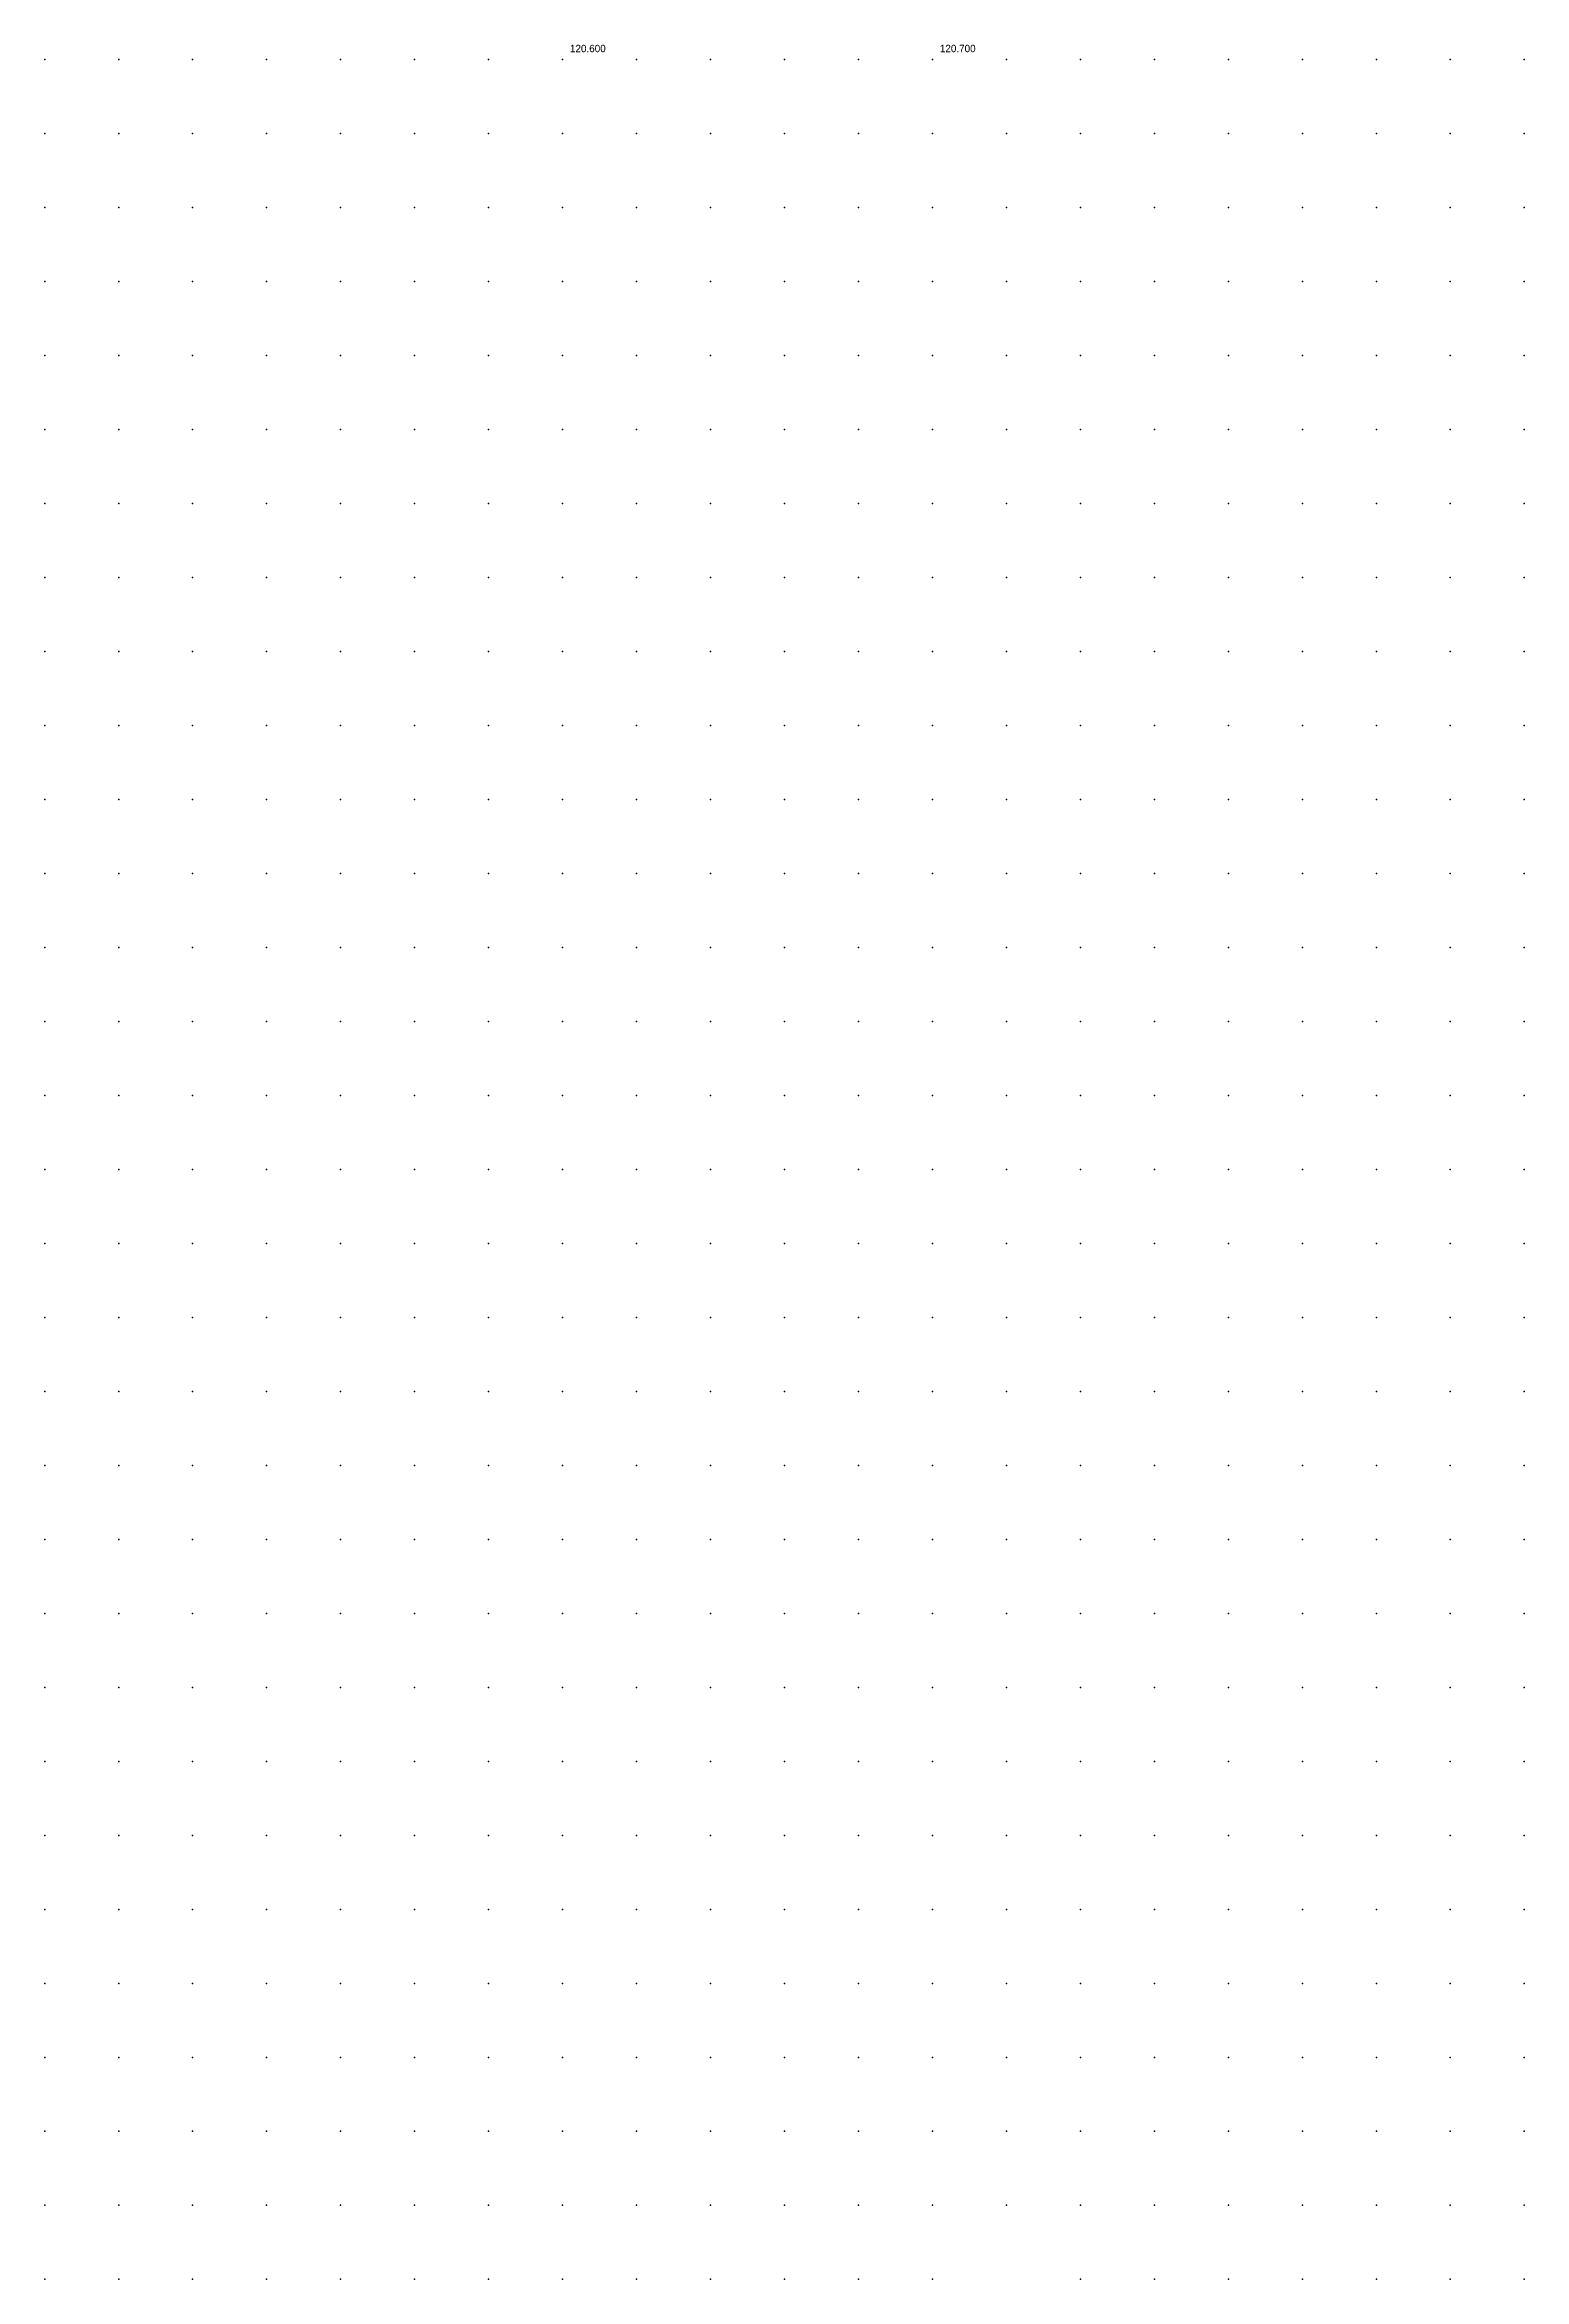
# Model space of a CAD drawing. Header units: metres. Extents: x 287878 to 288137, y 62805 to 63074.
# Drawn here: x 288014 to 288034, y 62948 to 62978.2 of the extents above; entities that cross this region are included whole.
import ezdxf

# ---------------------------------------------------------------- set-up
doc = ezdxf.new("R2010")
doc.units = ezdxf.units.M
doc.layers.add('SURVEY_INTERP', color=8, linetype='Continuous')
doc.layers.add('SURVEY_REAL', color=3, linetype='Continuous')

msp = doc.modelspace()

# ---------------------------------------------------------------- linework, layer by layer
at = {"layer": 'SURVEY_INTERP'}
for p in [(288014, 62978, 120.225), (288015, 62978, 120.204), (288016, 62978, 120.183), (288017, 62978, 120.173), (288018, 62978, 120.199), (288019, 62978, 120.288), (288020, 62978, 120.457), (288022, 62978, 120.501), (288023, 62978, 120.391), (288024, 62978, 120.321), (288025, 62978, 120.483), (288027, 62978, 120.461), (288028, 62978, 120.127), (288029, 62978, 119.907), (288030, 62978, 119.769), (288031, 62978, 119.678), (288032, 62978, 119.619), (288033, 62978, 119.585), (288034, 62978, 119.578), (288014, 62977, 120.186), (288015, 62977, 120.16), (288016, 62977, 120.143), (288017, 62977, 120.141), (288018, 62977, 120.169), (288019, 62977, 120.245), (288020, 62977, 120.37), (288021, 62977, 120.453), (288022, 62977, 120.387), (288023, 62977, 120.293), (288024, 62977, 120.26), (288025, 62977, 120.363), (288026, 62977, 120.473), (288027, 62977, 120.319), (288028, 62977, 120.069), (288029, 62977, 119.876), (288030, 62977, 119.746), (288031, 62977, 119.657), (288032, 62977, 119.596), (288033, 62977, 119.559), (288034, 62977, 119.545), (288014, 62976, 120.151), (288015, 62976, 120.123), (288016, 62976, 120.104), (288017, 62976, 120.101), (288018, 62976, 120.119), (288019, 62976, 120.164), (288020, 62976, 120.224), (288021, 62976, 120.258), (288022, 62976, 120.231), (288023, 62976, 120.179), (288024, 62976, 120.152), (288025, 62976, 120.171), (288026, 62976, 120.179), (288027, 62976, 120.094), (288028, 62976, 119.949), (288029, 62976, 119.813), (288030, 62976, 119.705), (288031, 62976, 119.625), (288032, 62976, 119.567), (288033, 62976, 119.528), (288034, 62976, 119.507), (288014, 62975, 120.116), (288015, 62975, 120.086), (288016, 62975, 120.065), (288017, 62975, 120.056), (288018, 62975, 120.061), (288019, 62975, 120.079), (288020, 62975, 120.102), (288021, 62975, 120.111), (288022, 62975, 120.095), (288023, 62975, 120.064), (288024, 62975, 120.036), (288025, 62975, 120.018), (288026, 62975, 119.989), (288027, 62975, 119.926), (288028, 62975, 119.835), (288029, 62975, 119.739), (288030, 62975, 119.655), (288031, 62975, 119.587), (288032, 62975, 119.533), (288033, 62975, 119.494), (288034, 62975, 119.468), (288014, 62974, 120.08), (288015, 62974, 120.048), (288016, 62974, 120.024), (288017, 62974, 120.009), (288018, 62974, 120.003), (288019, 62974, 120.003), (288020, 62974, 120.005), (288021, 62974, 120.001), (288022, 62974, 119.985), (288023, 62974, 119.96), (288024, 62974, 119.931), (288025, 62974, 119.9), (288026, 62974, 119.862), (288027, 62974, 119.808), (288028, 62974, 119.741), (288029, 62974, 119.67), (288030, 62974, 119.604), (288031, 62974, 119.545), (288032, 62974, 119.497), (288033, 62974, 119.458), (288034, 62974, 119.429), (288014, 62973, 120.043), (288015, 62973, 120.01), (288016, 62973, 119.983), (288017, 62973, 119.963), (288018, 62973, 119.948), (288019, 62973, 119.937), (288020, 62973, 119.927), (288021, 62973, 119.914), (288022, 62973, 119.895), (288023, 62973, 119.87), (288024, 62973, 119.841), (288025, 62973, 119.807), (288026, 62973, 119.767), (288027, 62973, 119.72), (288028, 62973, 119.666), (288029, 62973, 119.609), (288030, 62973, 119.554), (288031, 62973, 119.503), (288032, 62973, 119.459), (288033, 62973, 119.422), (288034, 62973, 119.391), (288014, 62972, 120.005), (288015, 62972, 119.971), (288016, 62972, 119.942), (288017, 62972, 119.917), (288018, 62972, 119.897), (288019, 62972, 119.879), (288020, 62972, 119.862), (288021, 62972, 119.843), (288022, 62972, 119.821), (288023, 62972, 119.794), (288024, 62972, 119.764), (288025, 62972, 119.73), (288026, 62972, 119.692), (288027, 62972, 119.649), (288028, 62972, 119.602), (288029, 62972, 119.554), (288030, 62972, 119.507), (288031, 62972, 119.462), (288032, 62972, 119.422), (288033, 62972, 119.386), (288034, 62972, 119.355), (288014, 62971, 119.966), (288015, 62971, 119.931), (288016, 62971, 119.901), (288017, 62971, 119.874), (288018, 62971, 119.849), (288019, 62971, 119.827), (288020, 62971, 119.805), (288021, 62971, 119.782), (288022, 62971, 119.757), (288023, 62971, 119.729), (288024, 62971, 119.699), (288025, 62971, 119.666), (288026, 62971, 119.629), (288027, 62971, 119.59), (288028, 62971, 119.548), (288029, 62971, 119.506), (288030, 62971, 119.464), (288031, 62971, 119.423), (288032, 62971, 119.386), (288033, 62971, 119.351), (288034, 62971, 119.32), (288014, 62970, 119.927), (288015, 62970, 119.892), (288016, 62970, 119.86), (288017, 62970, 119.831), (288018, 62970, 119.804), (288019, 62970, 119.779), (288020, 62970, 119.754), (288021, 62970, 119.728), (288022, 62970, 119.701), (288023, 62970, 119.673), (288024, 62970, 119.642), (288025, 62970, 119.61), (288026, 62970, 119.575), (288027, 62970, 119.538), (288028, 62970, 119.5), (288029, 62970, 119.461), (288030, 62970, 119.423), (288031, 62970, 119.386), (288032, 62970, 119.351), (288033, 62970, 119.318), (288034, 62970, 119.287), (288014, 62969, 119.888), (288015, 62969, 119.853), (288016, 62969, 119.821), (288017, 62969, 119.79), (288018, 62969, 119.762), (288019, 62969, 119.734), (288020, 62969, 119.707), (288021, 62969, 119.68), (288022, 62969, 119.652), (288023, 62969, 119.623), (288024, 62969, 119.592), (288025, 62969, 119.56), (288026, 62969, 119.527), (288027, 62969, 119.492), (288028, 62969, 119.457), (288029, 62969, 119.421), (288030, 62969, 119.386), (288031, 62969, 119.351), (288032, 62969, 119.317), (288033, 62969, 119.285), (288034, 62969, 119.255), (288014, 62968, 119.849), (288015, 62968, 119.815), (288016, 62968, 119.782), (288017, 62968, 119.751), (288018, 62968, 119.721), (288019, 62968, 119.692), (288020, 62968, 119.664), (288021, 62968, 119.636), (288022, 62968, 119.607), (288023, 62968, 119.578), (288024, 62968, 119.547), (288025, 62968, 119.516), (288026, 62968, 119.484), (288027, 62968, 119.451), (288028, 62968, 119.417), (288029, 62968, 119.384), (288030, 62968, 119.35), (288031, 62968, 119.318), (288032, 62968, 119.286), (288033, 62968, 119.255), (288034, 62968, 119.225), (288014, 62967, 119.811), (288015, 62967, 119.777), (288016, 62967, 119.744), (288017, 62967, 119.712), (288018, 62967, 119.682), (288019, 62967, 119.653), (288020, 62967, 119.624), (288021, 62967, 119.595), (288022, 62967, 119.566), (288023, 62967, 119.536), (288024, 62967, 119.506), (288025, 62967, 119.476), (288026, 62967, 119.445), (288027, 62967, 119.413), (288028, 62967, 119.381), (288029, 62967, 119.349), (288030, 62967, 119.317), (288031, 62967, 119.286), (288032, 62967, 119.256), (288033, 62967, 119.226), (288034, 62967, 119.197), (288014, 62966, 119.773), (288015, 62966, 119.739), (288016, 62966, 119.707), (288017, 62966, 119.675), (288018, 62966, 119.645), (288019, 62966, 119.615), (288020, 62966, 119.586), (288021, 62966, 119.556), (288022, 62966, 119.527), (288023, 62966, 119.498), (288024, 62966, 119.469), (288025, 62966, 119.439), (288026, 62966, 119.408), (288027, 62966, 119.378), (288028, 62966, 119.347), (288029, 62966, 119.317), (288030, 62966, 119.287), (288031, 62966, 119.257), (288032, 62966, 119.227), (288033, 62966, 119.198), (288034, 62966, 119.17), (288014, 62965, 119.735), (288015, 62965, 119.702), (288016, 62965, 119.67), (288017, 62965, 119.639), (288018, 62965, 119.608), (288019, 62965, 119.579), (288020, 62965, 119.549), (288021, 62965, 119.52), (288022, 62965, 119.491), (288023, 62965, 119.462), (288024, 62965, 119.433), (288025, 62965, 119.404), (288026, 62965, 119.375), (288027, 62965, 119.345), (288028, 62965, 119.316), (288029, 62965, 119.287), (288030, 62965, 119.257), (288031, 62965, 119.229), (288032, 62965, 119.2), (288033, 62965, 119.172), (288034, 62965, 119.145), (288014, 62964, 119.698), (288015, 62964, 119.666), (288016, 62964, 119.634), (288017, 62964, 119.603), (288018, 62964, 119.573), (288019, 62964, 119.544), (288020, 62964, 119.515), (288021, 62964, 119.486), (288022, 62964, 119.457), (288023, 62964, 119.429), (288024, 62964, 119.4), (288025, 62964, 119.372), (288026, 62964, 119.343), (288027, 62964, 119.315), (288028, 62964, 119.286), (288029, 62964, 119.258), (288030, 62964, 119.23), (288031, 62964, 119.202), (288032, 62964, 119.175), (288033, 62964, 119.148), (288034, 62964, 119.121), (288014, 62963, 119.662), (288015, 62963, 119.63), (288016, 62963, 119.599), (288017, 62963, 119.569), (288018, 62963, 119.539), (288019, 62963, 119.51), (288020, 62963, 119.481), (288021, 62963, 119.453), (288022, 62963, 119.425), (288023, 62963, 119.397), (288024, 62963, 119.369), (288025, 62963, 119.341), (288026, 62963, 119.314), (288027, 62963, 119.286), (288028, 62963, 119.259), (288029, 62963, 119.231), (288030, 62963, 119.204), (288031, 62963, 119.177), (288032, 62963, 119.151), (288033, 62963, 119.125), (288034, 62963, 119.099), (288014, 62962, 119.627), (288015, 62962, 119.596), (288016, 62962, 119.565), (288017, 62962, 119.535), (288018, 62962, 119.506), (288019, 62962, 119.478), (288020, 62962, 119.449), (288021, 62962, 119.422), (288022, 62962, 119.394), (288023, 62962, 119.367), (288024, 62962, 119.339), (288025, 62962, 119.312), (288026, 62962, 119.286), (288027, 62962, 119.259), (288028, 62962, 119.232), (288029, 62962, 119.206), (288030, 62962, 119.18), (288031, 62962, 119.154), (288032, 62962, 119.129), (288033, 62962, 119.103), (288034, 62962, 119.078), (288014, 62961, 119.592), (288015, 62961, 119.562), (288016, 62961, 119.532), (288017, 62961, 119.503), (288018, 62961, 119.474), (288019, 62961, 119.446), (288020, 62961, 119.419), (288021, 62961, 119.391), (288022, 62961, 119.364), (288023, 62961, 119.338), (288024, 62961, 119.311), (288025, 62961, 119.285), (288026, 62961, 119.259), (288027, 62961, 119.233), (288028, 62961, 119.208), (288029, 62961, 119.183), (288030, 62961, 119.157), (288031, 62961, 119.132), (288032, 62961, 119.108), (288033, 62961, 119.083), (288034, 62961, 119.059), (288014, 62960, 119.558), (288015, 62960, 119.528), (288016, 62960, 119.499), (288017, 62960, 119.471), (288018, 62960, 119.443), (288019, 62960, 119.416), (288020, 62960, 119.389), (288021, 62960, 119.363), (288022, 62960, 119.336), (288023, 62960, 119.31), (288024, 62960, 119.285), (288025, 62960, 119.26), (288026, 62960, 119.234), (288027, 62960, 119.21), (288028, 62960, 119.185), (288029, 62960, 119.16), (288030, 62960, 119.136), (288031, 62960, 119.112), (288032, 62960, 119.088), (288033, 62960, 119.065), (288034, 62960, 119.042), (288014, 62959, 119.524), (288015, 62959, 119.496), (288016, 62959, 119.468), (288017, 62959, 119.44), (288018, 62959, 119.413), (288019, 62959, 119.387), (288020, 62959, 119.361), (288021, 62959, 119.335), (288022, 62959, 119.309), (288023, 62959, 119.284), (288024, 62959, 119.26), (288025, 62959, 119.235), (288026, 62959, 119.211), (288027, 62959, 119.187), (288028, 62959, 119.163), (288029, 62959, 119.14), (288030, 62959, 119.117), (288031, 62959, 119.094), (288032, 62959, 119.071), (288033, 62959, 119.048), (288034, 62959, 119.026), (288014, 62958, 119.492), (288015, 62958, 119.464), (288016, 62958, 119.437), (288017, 62958, 119.41), (288018, 62958, 119.384), (288019, 62958, 119.358), (288020, 62958, 119.333), (288021, 62958, 119.308), (288022, 62958, 119.284), (288023, 62958, 119.26), (288024, 62958, 119.236), (288025, 62958, 119.212), (288026, 62958, 119.189), (288027, 62958, 119.166), (288028, 62958, 119.143), (288029, 62958, 119.121), (288030, 62958, 119.099), (288031, 62958, 119.076), (288032, 62958, 119.055), (288033, 62958, 119.033), (288034, 62958, 119.011), (288014, 62957, 119.46), (288015, 62957, 119.433), (288016, 62957, 119.407), (288017, 62957, 119.381), (288018, 62957, 119.356), (288019, 62957, 119.331), (288020, 62957, 119.307), (288021, 62957, 119.283), (288022, 62957, 119.259), (288023, 62957, 119.236), (288024, 62957, 119.213), (288025, 62957, 119.191), (288026, 62957, 119.169), (288027, 62957, 119.147), (288028, 62957, 119.125), (288029, 62957, 119.103), (288030, 62957, 119.082), (288031, 62957, 119.061), (288032, 62957, 119.04), (288033, 62957, 119.019), (288034, 62957, 118.999), (288014, 62956, 119.429), (288015, 62956, 119.404), (288016, 62956, 119.378), (288017, 62956, 119.353), (288018, 62956, 119.329), (288019, 62956, 119.305), (288020, 62956, 119.282), (288021, 62956, 119.259), (288022, 62956, 119.236), (288023, 62956, 119.214), (288024, 62956, 119.192), (288025, 62956, 119.171), (288026, 62956, 119.15), (288027, 62956, 119.129), (288028, 62956, 119.108), (288029, 62956, 119.088), (288030, 62956, 119.068), (288031, 62956, 119.048), (288032, 62956, 119.028), (288033, 62956, 119.008), (288034, 62956, 118.988), (288014, 62955, 119.399), (288015, 62955, 119.374), (288016, 62955, 119.35), (288017, 62955, 119.326), (288018, 62955, 119.303), (288019, 62955, 119.28), (288020, 62955, 119.258), (288021, 62955, 119.236), (288022, 62955, 119.214), (288023, 62955, 119.193), (288024, 62955, 119.172), (288025, 62955, 119.152), (288026, 62955, 119.132), (288027, 62955, 119.113), (288028, 62955, 119.093), (288029, 62955, 119.074), (288030, 62955, 119.055), (288031, 62955, 119.036), (288032, 62955, 119.017), (288033, 62955, 118.998), (288034, 62955, 118.979), (288014, 62954, 119.37), (288015, 62954, 119.346), (288016, 62954, 119.323), (288017, 62954, 119.3), (288018, 62954, 119.278), (288019, 62954, 119.256), (288020, 62954, 119.235), (288021, 62954, 119.214), (288022, 62954, 119.194), (288023, 62954, 119.174), (288024, 62954, 119.154), (288025, 62954, 119.135), (288026, 62954, 119.117), (288027, 62954, 119.098), (288028, 62954, 119.08), (288029, 62954, 119.062), (288030, 62954, 119.044), (288031, 62954, 119.026), (288032, 62954, 119.009), (288033, 62954, 118.991), (288034, 62954, 118.973), (288014, 62953, 119.342), (288015, 62953, 119.319), (288016, 62953, 119.297), (288017, 62953, 119.275), (288018, 62953, 119.254), (288019, 62953, 119.233), (288020, 62953, 119.213), (288021, 62953, 119.194), (288022, 62953, 119.174), (288023, 62953, 119.156), (288024, 62953, 119.138), (288025, 62953, 119.12), (288026, 62953, 119.103), (288027, 62953, 119.086), (288028, 62953, 119.069), (288029, 62953, 119.052), (288030, 62953, 119.036), (288031, 62953, 119.019), (288032, 62953, 119.003), (288033, 62953, 118.986), (288034, 62953, 118.969), (288014, 62952, 119.315), (288015, 62952, 119.293), (288016, 62952, 119.272), (288017, 62952, 119.251), (288018, 62952, 119.231), (288019, 62952, 119.212), (288020, 62952, 119.193), (288021, 62952, 119.175), (288022, 62952, 119.157), (288023, 62952, 119.14), (288024, 62952, 119.123), (288025, 62952, 119.107), (288026, 62952, 119.091), (288027, 62952, 119.075), (288028, 62952, 119.06), (288029, 62952, 119.045), (288030, 62952, 119.03), (288031, 62952, 119.014), (288032, 62952, 118.999), (288033, 62952, 118.984), (288034, 62952, 118.968), (288014, 62951, 119.288), (288015, 62951, 119.268), (288016, 62951, 119.248), (288017, 62951, 119.228), (288018, 62951, 119.209), (288019, 62951, 119.191), (288020, 62951, 119.174), (288021, 62951, 119.157), (288022, 62951, 119.141), (288023, 62951, 119.125), (288024, 62951, 119.11), (288025, 62951, 119.095), (288026, 62951, 119.081), (288027, 62951, 119.067), (288028, 62951, 119.053), (288029, 62951, 119.04), (288030, 62951, 119.026), (288031, 62951, 119.013), (288032, 62951, 118.999), (288033, 62951, 118.985), (288034, 62951, 118.97), (288014, 62950, 119.263), (288015, 62950, 119.243), (288016, 62950, 119.224), (288017, 62950, 119.206), (288018, 62950, 119.189), (288019, 62950, 119.172), (288020, 62950, 119.156), (288021, 62950, 119.141), (288022, 62950, 119.126), (288023, 62950, 119.112), (288024, 62950, 119.099), (288025, 62950, 119.086), (288026, 62950, 119.074), (288027, 62950, 119.061), (288028, 62950, 119.05), (288029, 62950, 119.038), (288030, 62950, 119.026), (288031, 62950, 119.014), (288032, 62950, 119.002), (288033, 62950, 118.989), (288034, 62950, 118.976), (288014, 62949, 119.238), (288015, 62949, 119.22), (288016, 62949, 119.202), (288017, 62949, 119.185), (288018, 62949, 119.169), (288019, 62949, 119.154), (288020, 62949, 119.14), (288021, 62949, 119.126), (288022, 62949, 119.113), (288023, 62949, 119.101), (288024, 62949, 119.09), (288025, 62949, 119.079), (288026, 62949, 119.069), (288027, 62949, 119.059), (288028, 62949, 119.049), (288029, 62949, 119.039), (288030, 62949, 119.029), (288031, 62949, 119.019), (288032, 62949, 119.009), (288033, 62949, 118.998), (288034, 62949, 118.986), (288014, 62948, 119.214), (288015, 62948, 119.197), (288016, 62948, 119.181), (288017, 62948, 119.166), (288018, 62948, 119.151), (288019, 62948, 119.138), (288020, 62948, 119.125), (288021, 62948, 119.113), (288022, 62948, 119.102), (288023, 62948, 119.092), (288024, 62948, 119.083), (288025, 62948, 119.074), (288026, 62948, 119.066), (288028, 62948, 119.052), (288029, 62948, 119.044), (288030, 62948, 119.037), (288031, 62948, 119.029), (288032, 62948, 119.02), (288033, 62948, 119.011), (288034, 62948, 119)]:
    msp.add_point(p, dxfattribs=at)
at = {"layer": 'SURVEY_REAL'}
for p in [(288021, 62978, 120.6), (288026, 62978, 120.7)]:
    msp.add_point(p, dxfattribs=at)

# ---------------------------------------------------------------- texts
for s, p in [('120.600', (288021.1, 62978.1, 120.6)), ('120.700', (288026.1, 62978.1, 120.7))]:
    msp.add_text(s, height=0.1, dxfattribs=at).set_placement(p)

doc.saveas('drawing.dxf')
